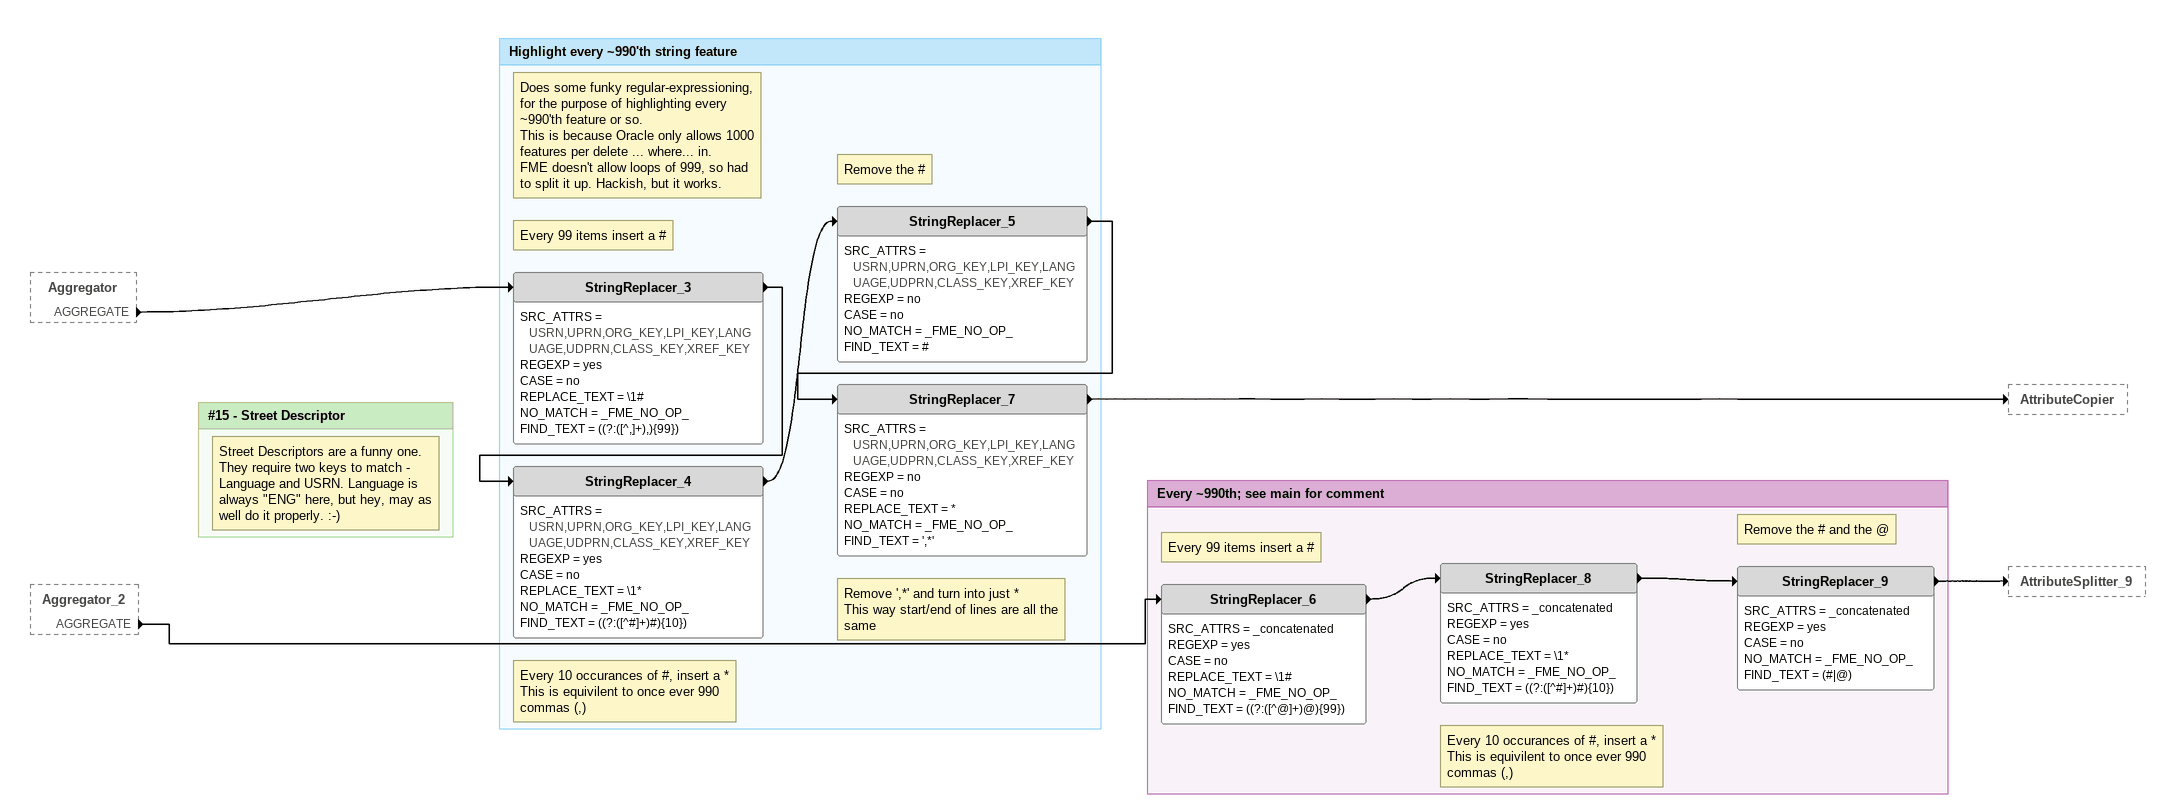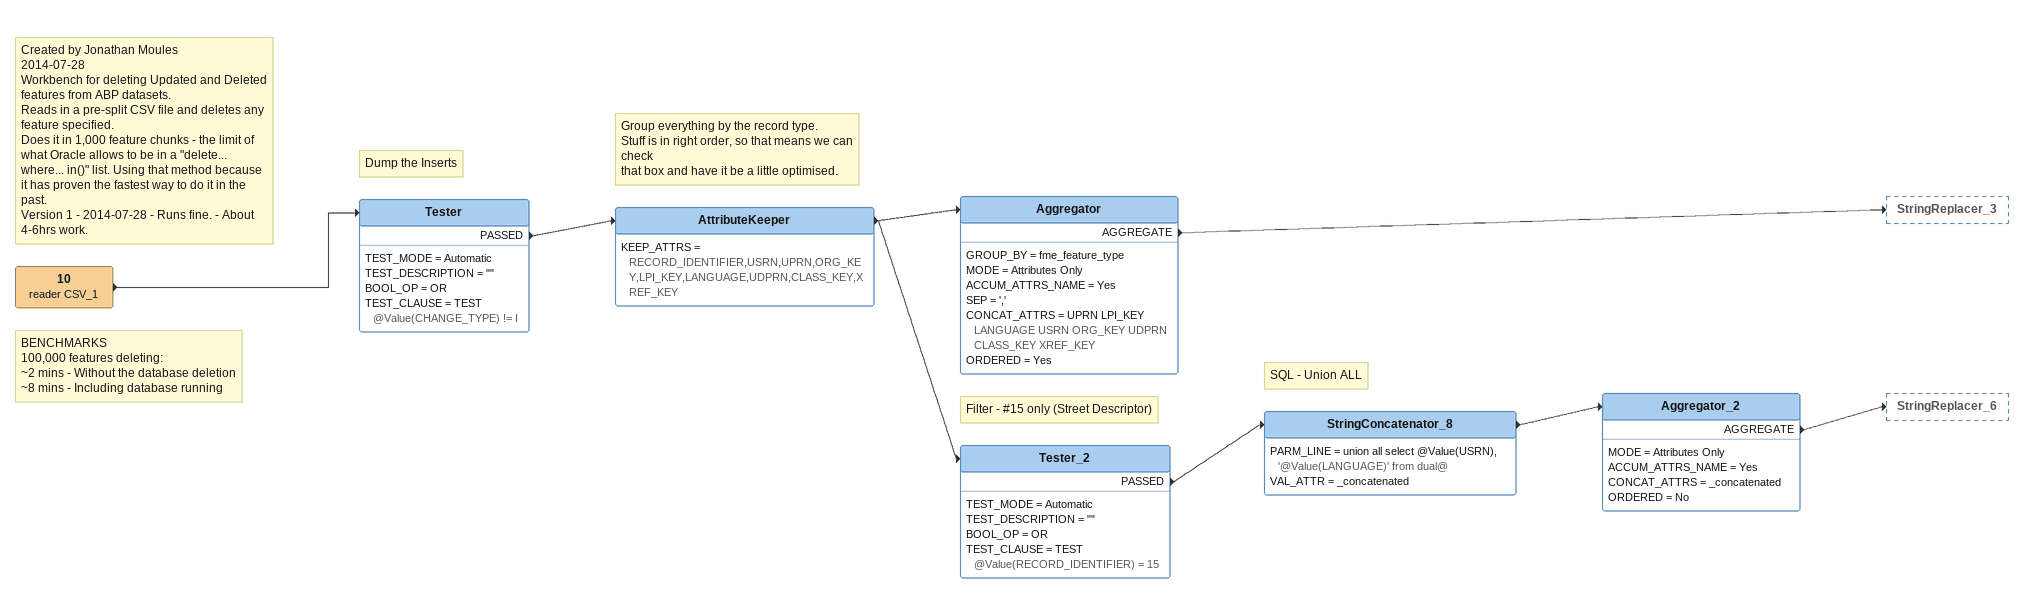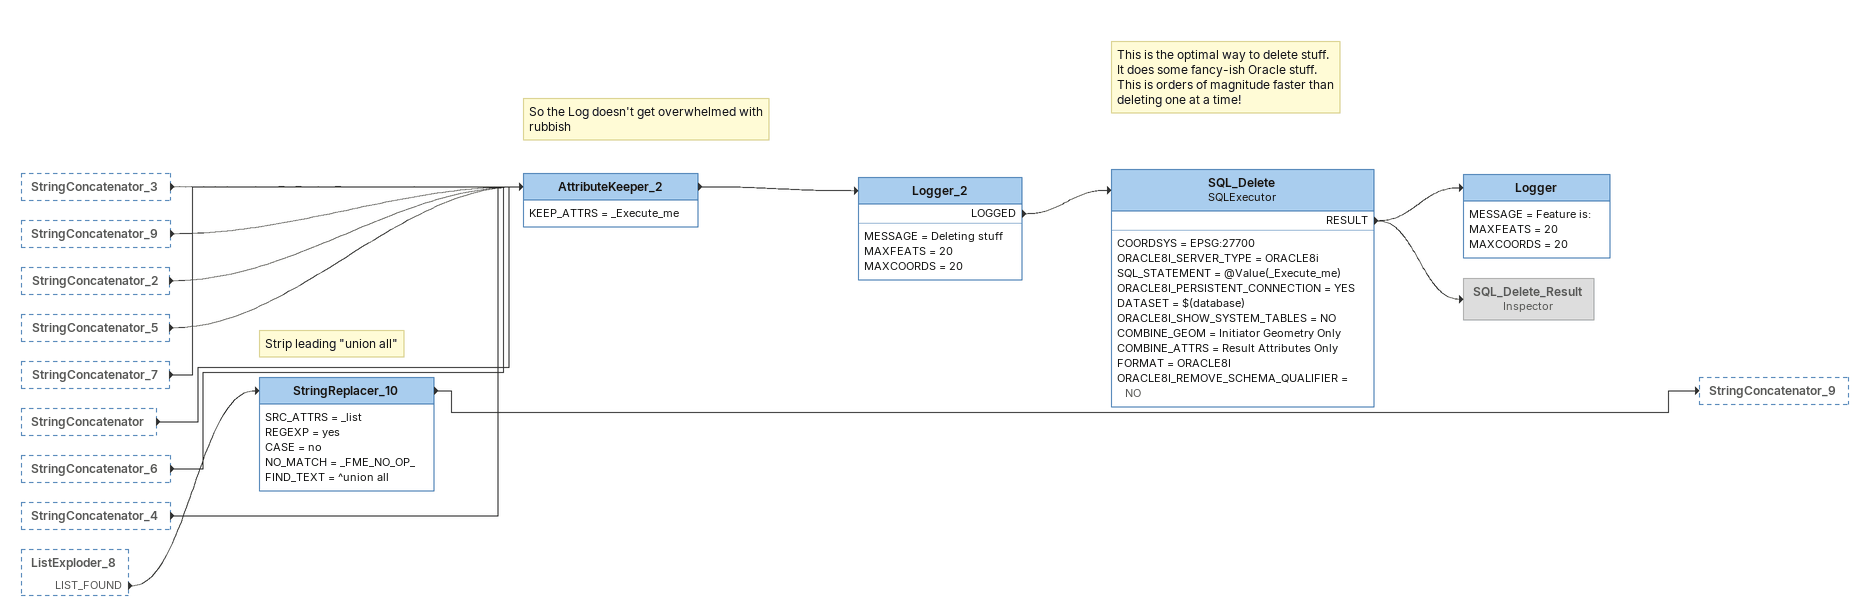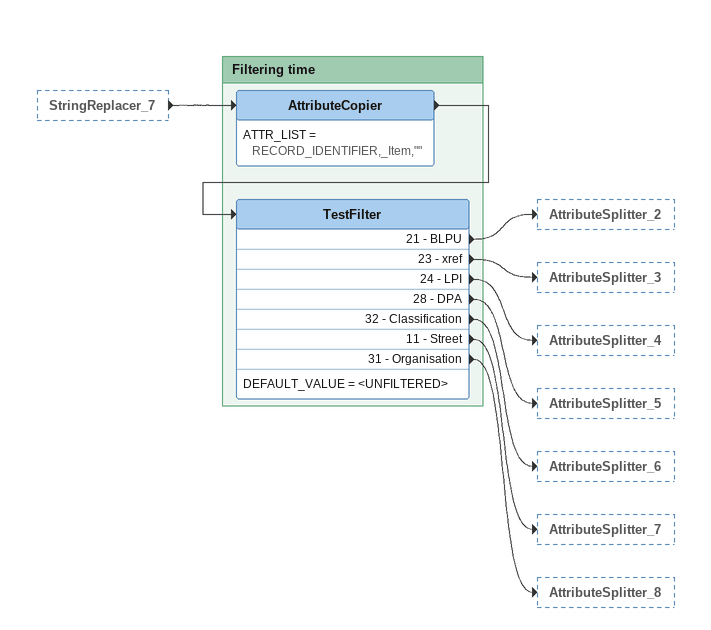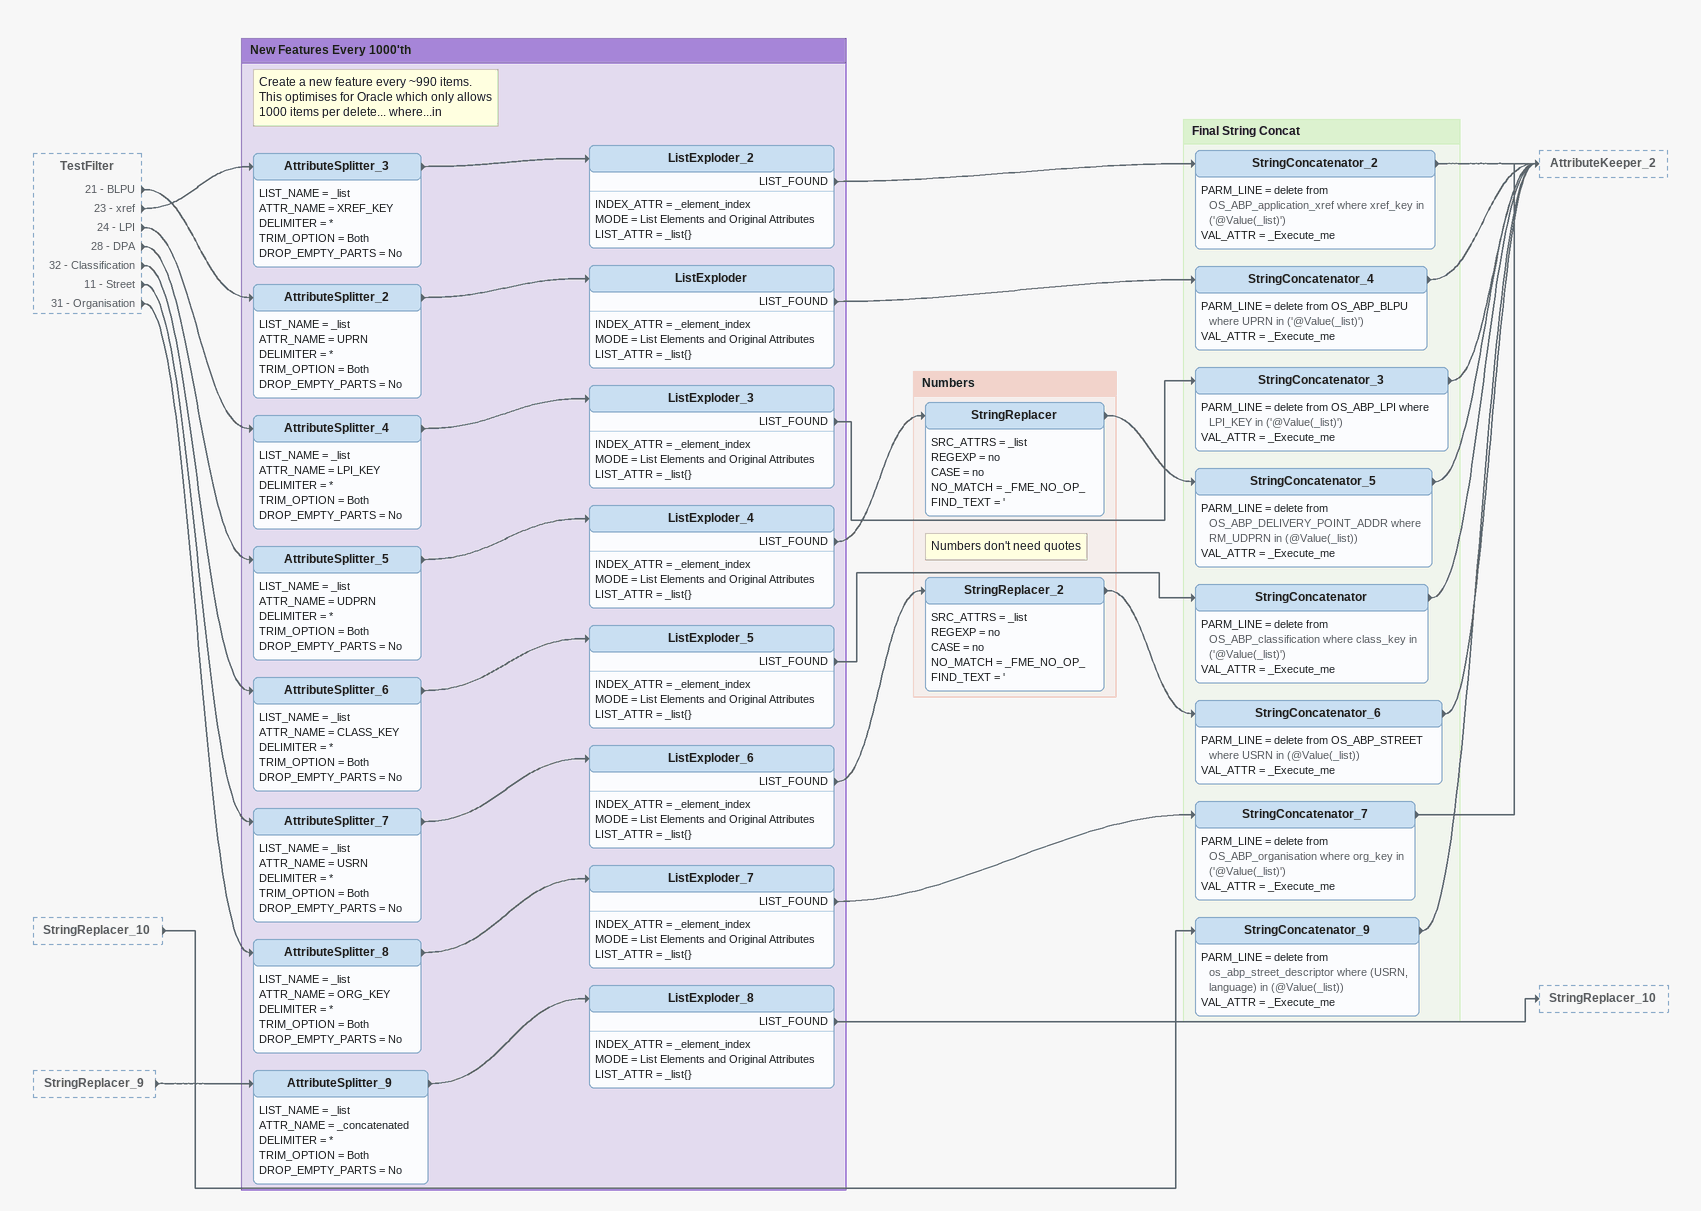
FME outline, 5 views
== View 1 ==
Aggregator [outside]
    AGGREGATE -> StringReplacer_3
Aggregator_2 [outside]
    AGGREGATE -> StringReplacer_6

Bookmark: Highlight every ~990'th string feature
Note: Does some funky regular-expressioning, for the purpose of highlighting every ~990'th feature or so. / This is because Oracle only allows 1000 features per delete ... where... in. / FME doesn't allow loops of 999, so had to split it up. Hackish, but it works.
Note: Every 99 items insert a #
StringReplacer_3
    SRC_ATTRS = USRN,UPRN,ORG_KEY,LPI_KEY,LANGUAGE,UDPRN,CLASS_KEY,XREF_KEY
    REGEXP = yes
    CASE = no
    REPLACE_TEXT = \1#
    NO_MATCH = _FME_NO_OP_
    FIND_TEXT = ((?:([^,]+),){99})
    -> StringReplacer_4
Note: Every 10 occurances of #, insert a * / This is equivilent to once ever 990 commas (,)
StringReplacer_4
    SRC_ATTRS = USRN,UPRN,ORG_KEY,LPI_KEY,LANGUAGE,UDPRN,CLASS_KEY,XREF_KEY
    REGEXP = yes
    CASE = no
    REPLACE_TEXT = \1*
    NO_MATCH = _FME_NO_OP_
    FIND_TEXT = ((?:([^#]+)#){10})
    -> StringReplacer_5
Note: Remove the #
StringReplacer_5
    SRC_ATTRS = USRN,UPRN,ORG_KEY,LPI_KEY,LANGUAGE,UDPRN,CLASS_KEY,XREF_KEY
    REGEXP = no
    CASE = no
    NO_MATCH = _FME_NO_OP_
    FIND_TEXT = #
    -> StringReplacer_7
Note: Remove ',*' and turn into just * / This way start/end of lines are all the same
StringReplacer_7
    SRC_ATTRS = USRN,UPRN,ORG_KEY,LPI_KEY,LANGUAGE,UDPRN,CLASS_KEY,XREF_KEY
    REGEXP = no
    CASE = no
    REPLACE_TEXT = *
    NO_MATCH = _FME_NO_OP_
    FIND_TEXT = ',*'
    -> AttributeCopier

Bookmark: Every ~990th; see main for comment
Note: Every 99 items insert a #
StringReplacer_6
    SRC_ATTRS = _concatenated
    REGEXP = yes
    CASE = no
    REPLACE_TEXT = \1#
    NO_MATCH = _FME_NO_OP_
    FIND_TEXT = ((?:([^@]+)@){99})
    -> StringReplacer_8
Note: Every 10 occurances of #, insert a * / This is equivilent to once ever 990 commas (,)
StringReplacer_8
    SRC_ATTRS = _concatenated
    REGEXP = yes
    CASE = no
    REPLACE_TEXT = \1*
    NO_MATCH = _FME_NO_OP_
    FIND_TEXT = ((?:([^#]+)#){10})
    -> StringReplacer_9
Note: Remove the # and the @
StringReplacer_9
    SRC_ATTRS = _concatenated
    REGEXP = yes
    CASE = no
    NO_MATCH = _FME_NO_OP_
    FIND_TEXT = (#|@)
    -> AttributeSplitter_9

Bookmark: #15 - Street Descriptor
Note: Street Descriptors are a funny one. / They require two keys to match - Language and USRN. Language is always "ENG" here, but hey, may as well do it properly. :-)

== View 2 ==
Note: Created by Jonathan Moules / 2014-07-28 / Workbench for deleting Updated and Deleted features from ABP datasets. / Reads in a pre-split CSV file and deletes any feature specified. / Does it in 1,000 feature chunks - the limit of what Oracle allows to be in a "delete... where... in()" list. Using that method because it has proven the fastest way to do it in the past. / Version 1 - 2014-07-28 - Runs fine. - About 4-6hrs work.
Note: BENCHMARKS / 100,000 features deleting: / ~2 mins - Without the database deletion / ~8 mins - Including database running
10 (reader CSV_1)
    -> Tester
Note: Dump the Inserts
Tester
    TEST_MODE = Automatic
    TEST_DESCRIPTION = ""
    BOOL_OP = OR
    TEST_CLAUSE = TEST @Value(CHANGE_TYPE) != I
    PASSED -> AttributeKeeper
AttributeKeeper
    KEEP_ATTRS = RECORD_IDENTIFIER,USRN,UPRN,ORG_KEY,LPI_KEY,LANGUAGE,UDPRN,CLASS_KEY,XREF_KEY
    -> Tester_2
    -> Aggregator
Note: Group everything by the record type. / Stuff is in right order, so that means we can check / that box and have it be a little optimised.
Aggregator
    GROUP_BY = fme_feature_type
    MODE = Attributes Only
    ACCUM_ATTRS_NAME = Yes
    SEP = ','
    CONCAT_ATTRS = UPRN LPI_KEY LANGUAGE USRN ORG_KEY UDPRN CLASS_KEY XREF_KEY
    ORDERED = Yes
    AGGREGATE -> StringReplacer_3
Note: Filter - #15 only (Street Descriptor)
Tester_2
    TEST_MODE = Automatic
    TEST_DESCRIPTION = ""
    BOOL_OP = OR
    TEST_CLAUSE = TEST @Value(RECORD_IDENTIFIER) = 15
    PASSED -> StringConcatenator_8
Note: SQL - Union ALL
StringConcatenator_8
    PARM_LINE = union all select @Value(USRN), '@Value(LANGUAGE)' from dual@
    VAL_ATTR = _concatenated
    -> Aggregator_2
Aggregator_2
    MODE = Attributes Only
    ACCUM_ATTRS_NAME = Yes
    CONCAT_ATTRS = _concatenated
    ORDERED = No
    AGGREGATE -> StringReplacer_6

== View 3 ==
StringConcatenator_3 [outside]
    -> AttributeKeeper_2
StringConcatenator_9 [outside]
    -> AttributeKeeper_2
StringConcatenator_2 [outside]
    -> AttributeKeeper_2
StringConcatenator_5 [outside]
    -> AttributeKeeper_2
StringConcatenator_7 [outside]
    -> AttributeKeeper_2
StringConcatenator [outside]
    -> AttributeKeeper_2
StringConcatenator_6 [outside]
    -> AttributeKeeper_2
StringConcatenator_4 [outside]
    -> AttributeKeeper_2
ListExploder_8 [outside]
    LIST_FOUND -> StringReplacer_10
Note: Strip leading "union all"
StringReplacer_10
    SRC_ATTRS = _list
    REGEXP = yes
    CASE = no
    NO_MATCH = _FME_NO_OP_
    FIND_TEXT = ^union all
    -> StringConcatenator_9
Note: So the Log doesn't get overwhelmed with rubbish
AttributeKeeper_2
    KEEP_ATTRS = _Execute_me
    -> Logger_2
Logger_2
    MESSAGE = Deleting stuff
    MAXFEATS = 20
    MAXCOORDS = 20
    LOGGED -> SQL_Delete
Note: This is the optimal way to delete stuff. / It does some fancy-ish Oracle stuff. / This is orders of magnitude faster than / deleting one at a time!
SQL_Delete: SQLExecutor
    COORDSYS = EPSG:27700
    ORACLE8I_SERVER_TYPE = ORACLE8i
    SQL_STATEMENT = @Value(_Execute_me)
    ORACLE8I_PERSISTENT_CONNECTION = YES
    DATASET = $(database)
    ORACLE8I_SHOW_SYSTEM_TABLES = NO
    COMBINE_GEOM = Initiator Geometry Only
    COMBINE_ATTRS = Result Attributes Only
    FORMAT = ORACLE8I
    ORACLE8I_REMOVE_SCHEMA_QUALIFIER = NO
    RESULT -> Logger
    RESULT -> SQL_Delete_Result
Logger
    MESSAGE = Feature is:
    MAXFEATS = 20
    MAXCOORDS = 20
SQL_Delete_Result: Inspector [off]

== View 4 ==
StringReplacer_7 [outside]
    -> AttributeCopier

Bookmark: Filtering time
AttributeCopier
    ATTR_LIST = RECORD_IDENTIFIER,_Item,""
    -> TestFilter
TestFilter
    DEFAULT_VALUE = <UNFILTERED>
    21 - BLPU -> AttributeSplitter_2
    23 - xref -> AttributeSplitter_3
    24 - LPI -> AttributeSplitter_4
    28 - DPA -> AttributeSplitter_5
    32 - Classification -> AttributeSplitter_6
    11 - Street -> AttributeSplitter_7
    31 - Organisation -> AttributeSplitter_8

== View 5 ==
TestFilter [outside]
    21 - BLPU -> AttributeSplitter_2
    23 - xref -> AttributeSplitter_3
    24 - LPI -> AttributeSplitter_4
    28 - DPA -> AttributeSplitter_5
    32 - Classification -> AttributeSplitter_6
    11 - Street -> AttributeSplitter_7
    31 - Organisation -> AttributeSplitter_8
StringReplacer_10 [outside]
    -> StringConcatenator_9
StringReplacer_9 [outside]
    -> AttributeSplitter_9

Bookmark: New Features Every 1000'th
Note: Create a new feature every ~990 items. / This optimises for Oracle which only allows 1000 items per delete... where...in
AttributeSplitter_3
    LIST_NAME = _list
    ATTR_NAME = XREF_KEY
    DELIMITER = *
    TRIM_OPTION = Both
    DROP_EMPTY_PARTS = No
    -> ListExploder_2
ListExploder_2
    INDEX_ATTR = _element_index
    MODE = List Elements and Original Attributes
    LIST_ATTR = _list{}
    LIST_FOUND -> StringConcatenator_2
AttributeSplitter_2
    LIST_NAME = _list
    ATTR_NAME = UPRN
    DELIMITER = *
    TRIM_OPTION = Both
    DROP_EMPTY_PARTS = No
    -> ListExploder
ListExploder
    INDEX_ATTR = _element_index
    MODE = List Elements and Original Attributes
    LIST_ATTR = _list{}
    LIST_FOUND -> StringConcatenator_4
AttributeSplitter_4
    LIST_NAME = _list
    ATTR_NAME = LPI_KEY
    DELIMITER = *
    TRIM_OPTION = Both
    DROP_EMPTY_PARTS = No
    -> ListExploder_3
ListExploder_3
    INDEX_ATTR = _element_index
    MODE = List Elements and Original Attributes
    LIST_ATTR = _list{}
    LIST_FOUND -> StringConcatenator_3
AttributeSplitter_5
    LIST_NAME = _list
    ATTR_NAME = UDPRN
    DELIMITER = *
    TRIM_OPTION = Both
    DROP_EMPTY_PARTS = No
    -> ListExploder_4
ListExploder_4
    INDEX_ATTR = _element_index
    MODE = List Elements and Original Attributes
    LIST_ATTR = _list{}
    LIST_FOUND -> StringReplacer
AttributeSplitter_6
    LIST_NAME = _list
    ATTR_NAME = CLASS_KEY
    DELIMITER = *
    TRIM_OPTION = Both
    DROP_EMPTY_PARTS = No
    -> ListExploder_5
ListExploder_5
    INDEX_ATTR = _element_index
    MODE = List Elements and Original Attributes
    LIST_ATTR = _list{}
    LIST_FOUND -> StringConcatenator
AttributeSplitter_7
    LIST_NAME = _list
    ATTR_NAME = USRN
    DELIMITER = *
    TRIM_OPTION = Both
    DROP_EMPTY_PARTS = No
    -> ListExploder_6
ListExploder_6
    INDEX_ATTR = _element_index
    MODE = List Elements and Original Attributes
    LIST_ATTR = _list{}
    LIST_FOUND -> StringReplacer_2
AttributeSplitter_8
    LIST_NAME = _list
    ATTR_NAME = ORG_KEY
    DELIMITER = *
    TRIM_OPTION = Both
    DROP_EMPTY_PARTS = No
    -> ListExploder_7
ListExploder_7
    INDEX_ATTR = _element_index
    MODE = List Elements and Original Attributes
    LIST_ATTR = _list{}
    LIST_FOUND -> StringConcatenator_7
AttributeSplitter_9
    LIST_NAME = _list
    ATTR_NAME = _concatenated
    DELIMITER = *
    TRIM_OPTION = Both
    DROP_EMPTY_PARTS = No
    -> ListExploder_8
ListExploder_8
    INDEX_ATTR = _element_index
    MODE = List Elements and Original Attributes
    LIST_ATTR = _list{}
    LIST_FOUND -> StringReplacer_10

Bookmark: Final String Concat
StringConcatenator_2
    PARM_LINE = delete from OS_ABP_application_xref where xref_key in ('@Value(_list)')
    VAL_ATTR = _Execute_me
    -> AttributeKeeper_2
StringConcatenator_4
    PARM_LINE = delete from OS_ABP_BLPU where UPRN in ('@Value(_list)')
    VAL_ATTR = _Execute_me
    -> AttributeKeeper_2
StringConcatenator_3
    PARM_LINE = delete from OS_ABP_LPI where LPI_KEY in ('@Value(_list)')
    VAL_ATTR = _Execute_me
    -> AttributeKeeper_2
StringConcatenator_5
    PARM_LINE = delete from OS_ABP_DELIVERY_POINT_ADDR where RM_UDPRN in (@Value(_list))
    VAL_ATTR = _Execute_me
    -> AttributeKeeper_2
StringConcatenator
    PARM_LINE = delete from OS_ABP_classification where class_key in ('@Value(_list)')
    VAL_ATTR = _Execute_me
    -> AttributeKeeper_2
StringConcatenator_6
    PARM_LINE = delete from OS_ABP_STREET where USRN in (@Value(_list))
    VAL_ATTR = _Execute_me
    -> AttributeKeeper_2
StringConcatenator_7
    PARM_LINE = delete from OS_ABP_organisation where org_key in ('@Value(_list)')
    VAL_ATTR = _Execute_me
    -> AttributeKeeper_2
StringConcatenator_9
    PARM_LINE = delete from os_abp_street_descriptor where (USRN, language) in (@Value(_list))
    VAL_ATTR = _Execute_me
    -> AttributeKeeper_2

Bookmark: Numbers
StringReplacer
    SRC_ATTRS = _list
    REGEXP = no
    CASE = no
    NO_MATCH = _FME_NO_OP_
    FIND_TEXT = '
    -> StringConcatenator_5
Note: Numbers don't need quotes
StringReplacer_2
    SRC_ATTRS = _list
    REGEXP = no
    CASE = no
    NO_MATCH = _FME_NO_OP_
    FIND_TEXT = '
    -> StringConcatenator_6
